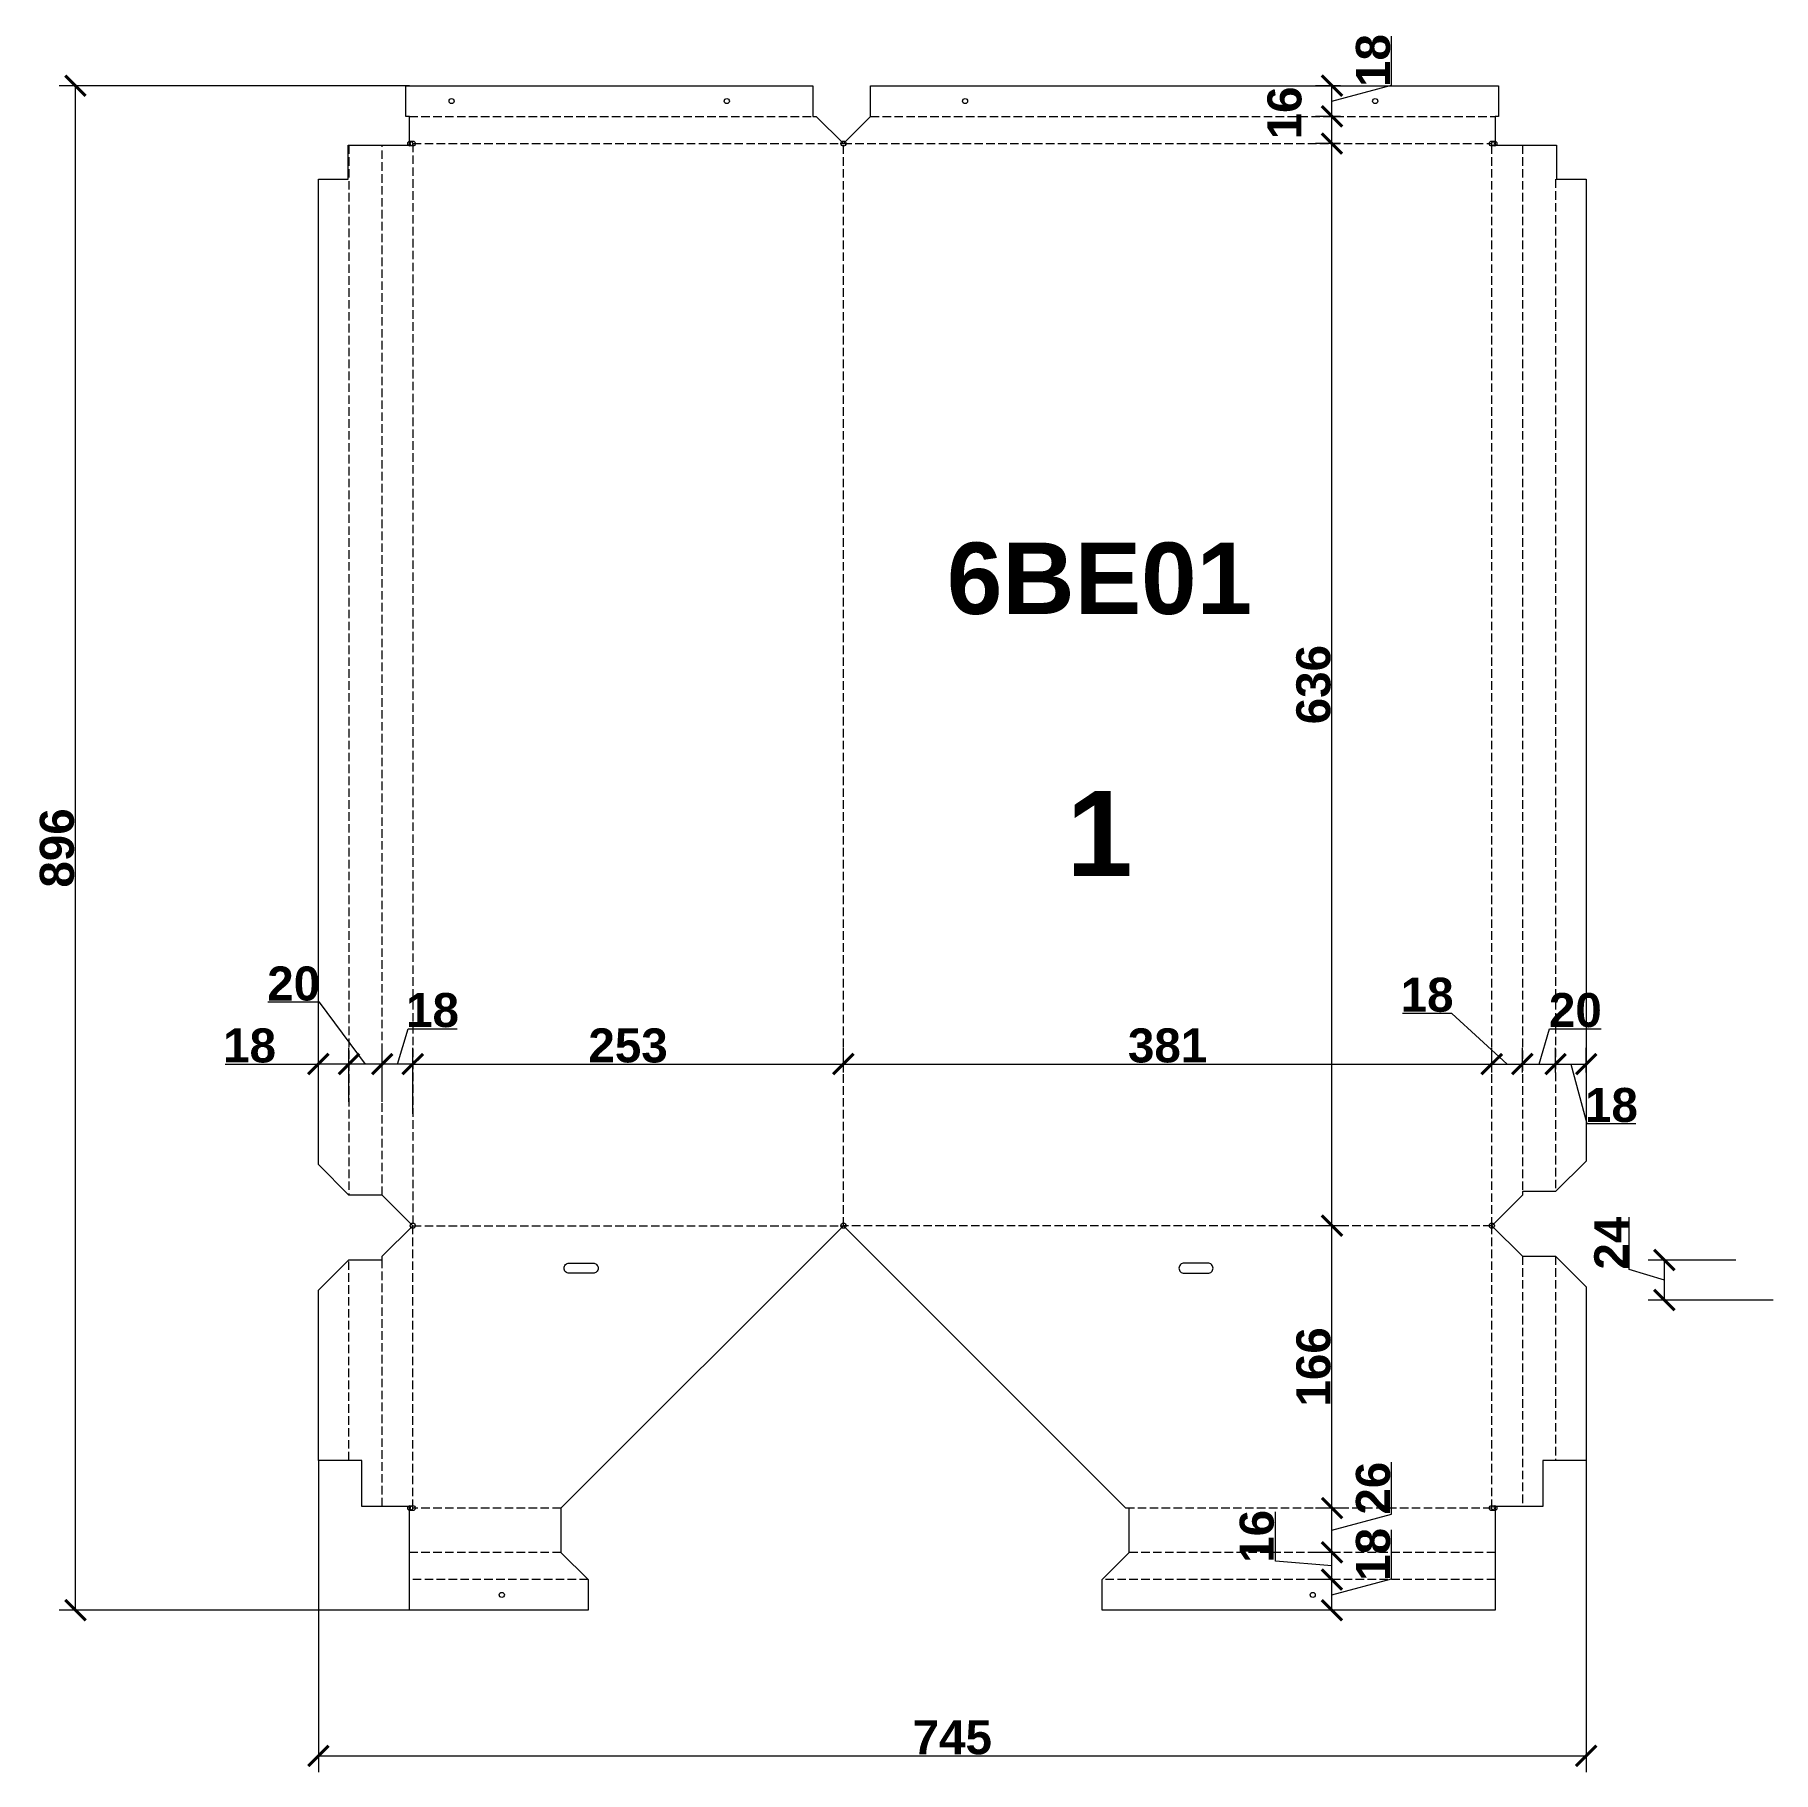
# Model space of a CAD drawing. Header units: millimetres. Extents: x -23420 to -22398, y 64866 to 65887.
import ezdxf
from ezdxf.enums import TextEntityAlignment as Align

# ---------------------------------------------------------------- set-up
doc = ezdxf.new("R2010")
doc.units = ezdxf.units.MM
doc.linetypes.add('CncKadLineStyle_Dot', pattern=[7, 5, -2, 0])
doc.linetypes.add('DASHED', pattern=[7, 5, -2, 0])
doc.layers.get('Defpoints').update_dxf_attribs({"color": 3, "lineweight": 0})
for name, color, linetype in [('KNA - BendingIN', 162, 'Continuous'), ('KNA - BendingOUT', 10, 'Continuous'), ('KNA - Contour', 7, 'Continuous'), ('KNA - Dimensions', 134, 'Continuous'), ('KNA - HorizontalSection', 3, 'Continuous')]:
    doc.layers.add(name, color=color, linetype=linetype)
doc.layers.add('KNA - PanName', color=7, linetype='Continuous', plot=False)
doc.layers.add('KNA - PanQty', color=40, linetype='Continuous', lineweight=5, plot=False)
doc.styles.add('KNA', font='arialbd.ttf', dxfattribs={"height": 20})
doc.styles.add('MtXpl_ISOCPEUR', font='arialbd.ttf')
doc.dimstyles.new('1 к 30', dxfattribs={"dimscale": 25, "dimtxt": 20, "dimasz": 40, "dimexe": 32, "dimexo": 0, "dimgap": 2, "dimtad": 1, "dimdec": 0, "dimzin": 9, "dimtxsty": 'KNA', "dimblk": 'ARCHTICK', "dimcen": 5, "dimadec": 1, "dimazin": 0, "dimtfac": 1, "dimtdec": 0, "dimtmove": 1, "dimatfit": 3, "dimldrblk": 'OBLIQUE', "dimfxl": 1, "dimarcsym": 1})

# ---------------------------------------------------------------- blocks, each defined once
blk = doc.blocks.new('_ArchTick')
at = {"color": 0, "linetype": 'ByBlock', "const_width": 0.15}
blk.add_lwpolyline([(-0.5, -0.5), (0.5, 0.5)], dxfattribs=at)
blk = doc.blocks.new('*D7')
at = {"layer": 'Defpoints', "color": 0, "transparency": 16777216}
for p in [(-23253.1, 65282.4), (-23253.1, 65260.1), (-23235.1, 65260.1)]:
    blk.add_point(p, dxfattribs=at)
at = {"layer": 'KNA - Dimensions', "color": 0, "lineweight": -2, "transparency": 16777216}
for p, q in [((-23253.1, 65260.1), (-23253.1, 65292)), ((-23235.1, 65260.1), (-23235.1, 65292)), ((-23307.9, 65282.4), (-23253.1, 65282.4)), ((-23235.1, 65282.4), (-23253.1, 65282.4))]:
    blk.add_line(p, q, dxfattribs=at)
at = {"layer": 'KNA - Dimensions', "color": 0, "lineweight": -2, "transparency": 16777216, "xscale": 12, "yscale": 12, "zscale": 12, "rotation": 180}
blk.add_blockref('_ArchTick', (-23253.1, 65282.4), dxfattribs=at)
at = {"layer": 'KNA - Dimensions', "color": 0, "lineweight": -2, "transparency": 16777216, "xscale": 12, "yscale": 12, "zscale": 12}
blk.add_blockref('_ArchTick', (-23235.1, 65282.4), dxfattribs=at)
at = {"layer": 'KNA - Dimensions', "color": 0, "transparency": 16777216, "insert": (-23293.5, 65293.2), "char_height": 20, "attachment_point": 5, "style": 'KNA'}
blk.add_mtext('18', dxfattribs=at)
blk = doc.blocks.new('_Oblique')
at = {"color": 0, "linetype": 'ByBlock', "lineweight": -2}
blk.add_line((-0.5, -0.5), (0.5, 0.5), dxfattribs=at)
blk = doc.blocks.new('*D6')
at = {"layer": 'Defpoints', "color": 0, "transparency": 16777216}
for p in [(-23235.1, 65282.4), (-23235.1, 65260.1), (-23215.6, 65260.1)]:
    blk.add_point(p, dxfattribs=at)
at = {"layer": 'KNA - Dimensions', "color": 0, "lineweight": -2, "transparency": 16777216}
for p, q in [((-23252.5, 65318.8), (-23282.7, 65318.8)), ((-23225.3, 65282.4), (-23252.5, 65318.8)), ((-23235.1, 65260.1), (-23235.1, 65292)), ((-23215.6, 65260.1), (-23215.6, 65292)), ((-23215.6, 65282.4), (-23235.1, 65282.4))]:
    blk.add_line(p, q, dxfattribs=at)
at = {"layer": 'KNA - Dimensions', "color": 0, "lineweight": -2, "transparency": 16777216, "xscale": 12, "yscale": 12, "zscale": 12, "rotation": 180}
blk.add_blockref('_ArchTick', (-23235.1, 65282.4), dxfattribs=at)
at = {"layer": 'KNA - Dimensions', "color": 0, "lineweight": -2, "transparency": 16777216, "xscale": 12, "yscale": 12, "zscale": 12}
blk.add_blockref('_ArchTick', (-23215.6, 65282.4), dxfattribs=at)
at = {"layer": 'KNA - Dimensions', "color": 0, "transparency": 16777216, "insert": (-23267.6, 65329.6), "char_height": 20, "attachment_point": 5, "style": 'KNA'}
blk.add_mtext('20', dxfattribs=at)
blk = doc.blocks.new('*D5')
at = {"layer": 'Defpoints', "color": 0, "transparency": 16777216}
for p in [(-23215.6, 65282.4), (-23215.6, 65260.1), (-23197.6, 65260.1)]:
    blk.add_point(p, dxfattribs=at)
at = {"layer": 'KNA - Dimensions', "color": 0, "lineweight": -2, "transparency": 16777216}
for p, q in [((-23206.6, 65282.4), (-23200.4, 65303.1)), ((-23200.4, 65303.1), (-23171.6, 65303.1)), ((-23215.6, 65260.1), (-23215.6, 65292)), ((-23197.6, 65260.1), (-23197.6, 65292)), ((-23197.6, 65282.4), (-23215.6, 65282.4))]:
    blk.add_line(p, q, dxfattribs=at)
at = {"layer": 'KNA - Dimensions', "color": 0, "lineweight": -2, "transparency": 16777216, "xscale": 12, "yscale": 12, "zscale": 12, "rotation": 180}
blk.add_blockref('_ArchTick', (-23215.6, 65282.4), dxfattribs=at)
at = {"layer": 'KNA - Dimensions', "color": 0, "lineweight": -2, "transparency": 16777216, "xscale": 12, "yscale": 12, "zscale": 12}
blk.add_blockref('_ArchTick', (-23197.6, 65282.4), dxfattribs=at)
at = {"layer": 'KNA - Dimensions', "color": 0, "transparency": 16777216, "insert": (-23186, 65314), "char_height": 20, "attachment_point": 5, "style": 'KNA'}
blk.add_mtext('18', dxfattribs=at)
blk = doc.blocks.new('*D4')
at = {"layer": 'Defpoints', "color": 0, "transparency": 16777216}
for p in [(-23253.1, 65049.4), (-22508.1, 65049.4), (-22508.1, 64875.8)]:
    blk.add_point(p, dxfattribs=at)
at = {"layer": 'KNA - Dimensions', "color": 0, "lineweight": -2, "transparency": 16777216}
for p, q in [((-23253.1, 65049.4), (-23253.1, 64866.2)), ((-22508.1, 65049.4), (-22508.1, 64866.2)), ((-23253.1, 64875.8), (-22508.1, 64875.8))]:
    blk.add_line(p, q, dxfattribs=at)
at = {"layer": 'KNA - Dimensions', "color": 0, "lineweight": -2, "transparency": 16777216, "xscale": 12, "yscale": 12, "zscale": 12, "rotation": 180}
blk.add_blockref('_ArchTick', (-23253.1, 64875.8), dxfattribs=at)
at = {"layer": 'KNA - Dimensions', "color": 0, "lineweight": -2, "transparency": 16777216, "xscale": 12, "yscale": 12, "zscale": 12}
blk.add_blockref('_ArchTick', (-22508.1, 64875.8), dxfattribs=at)
at = {"layer": 'KNA - Dimensions', "color": 0, "transparency": 16777216, "insert": (-22880.6, 64886.6), "char_height": 20, "attachment_point": 5, "style": 'KNA'}
blk.add_mtext('745', dxfattribs=at)
blk = doc.blocks.new('*D3')
at = {"layer": 'Defpoints', "color": 0, "transparency": 16777216}
for p in [(-23395.8, 65857.4), (-23199.6, 65857.4), (-23199.6, 64961.4)]:
    blk.add_point(p, dxfattribs=at)
at = {"layer": 'KNA - Dimensions', "color": 0, "lineweight": -2, "transparency": 16777216}
for p, q in [((-23199.6, 65857.4), (-23405.4, 65857.4)), ((-23395.8, 64961.4), (-23395.8, 65857.4)), ((-23199.6, 64961.4), (-23405.4, 64961.4))]:
    blk.add_line(p, q, dxfattribs=at)
at = {"layer": 'KNA - Dimensions', "color": 0, "lineweight": -2, "transparency": 16777216, "xscale": 12, "yscale": 12, "zscale": 12}
for p, rotation in [((-23395.8, 65857.4), 90), ((-23395.8, 64961.4), 270)]:
    blk.add_blockref('_ArchTick', p, dxfattribs=dict(at, rotation=rotation))
at = {"layer": 'KNA - Dimensions', "color": 0, "transparency": 16777216, "insert": (-23406.6, 65409.4), "char_height": 20, "attachment_point": 5, "rotation": 90, "style": 'KNA'}
blk.add_mtext('896', dxfattribs=at)
blk = doc.blocks.new('*D2')
at = {"layer": 'Defpoints', "color": 0, "transparency": 16777216}
for p in [(-22462.2, 65167.2), (-22420.2, 65167.2), (-22398.2, 65143.7)]:
    blk.add_point(p, dxfattribs=at)
at = {"layer": 'KNA - HorizontalSection', "color": 0, "lineweight": -2, "transparency": 16777216}
for p, q in [((-22482.8, 65161.6), (-22482.8, 65192.5)), ((-22462.2, 65155.4), (-22482.8, 65161.6)), ((-22420.2, 65167.2), (-22471.8, 65167.2)), ((-22462.2, 65143.7), (-22462.2, 65167.2)), ((-22398.2, 65143.7), (-22471.8, 65143.7))]:
    blk.add_line(p, q, dxfattribs=at)
at = {"layer": 'KNA - HorizontalSection', "color": 0, "lineweight": -2, "transparency": 16777216, "xscale": 12, "yscale": 12, "zscale": 12}
for p, rotation in [((-22462.2, 65167.2), 90), ((-22462.2, 65143.7), 270)]:
    blk.add_blockref('_ArchTick', p, dxfattribs=dict(at, rotation=rotation))
at = {"layer": 'KNA - HorizontalSection', "color": 0, "transparency": 16777216, "insert": (-22493.4, 65177.1), "char_height": 20, "attachment_point": 5, "rotation": 90, "style": 'KNA'}
blk.add_mtext('24', dxfattribs=at)
blk = doc.blocks.new('*D19')
at = {"layer": 'Defpoints', "color": 0, "transparency": 16777216}
for p in [(-22657.5, 65857.4), (-22652.5, 65857.4), (-22652.5, 65839.4)]:
    blk.add_point(p, dxfattribs=at)
at = {"layer": 'KNA - Dimensions', "color": 0, "lineweight": -2, "transparency": 16777216}
for p, q in [((-22622.5, 65857.8), (-22622.5, 65886.6)), ((-22652.5, 65857.4), (-22667.1, 65857.4)), ((-22657.5, 65848.4), (-22622.5, 65857.8)), ((-22657.5, 65839.4), (-22657.5, 65857.4)), ((-22652.5, 65839.4), (-22667.1, 65839.4))]:
    blk.add_line(p, q, dxfattribs=at)
at = {"layer": 'KNA - Dimensions', "color": 0, "lineweight": -2, "transparency": 16777216, "xscale": 12, "yscale": 12, "zscale": 12}
for p, rotation in [((-22657.5, 65857.4), 90), ((-22657.5, 65839.4), 270)]:
    blk.add_blockref('_ArchTick', p, dxfattribs=dict(at, rotation=rotation))
at = {"layer": 'KNA - Dimensions', "color": 0, "transparency": 16777216, "insert": (-22633.3, 65872.2), "char_height": 20, "attachment_point": 5, "rotation": 90, "style": 'KNA'}
blk.add_mtext('18', dxfattribs=at)
blk = doc.blocks.new('*D18')
at = {"layer": 'Defpoints', "color": 0, "transparency": 16777216}
for p in [(-22657.5, 65839.4), (-22652.5, 65839.4), (-22652.5, 65823.4)]:
    blk.add_point(p, dxfattribs=at)
at = {"layer": 'KNA - Dimensions', "color": 0, "lineweight": -2, "transparency": 16777216}
for p, q in [((-22652.5, 65839.4), (-22667.1, 65839.4)), ((-22657.5, 65823.4), (-22657.5, 65839.4)), ((-22652.5, 65823.4), (-22667.1, 65823.4))]:
    blk.add_line(p, q, dxfattribs=at)
at = {"layer": 'KNA - Dimensions', "color": 0, "lineweight": -2, "transparency": 16777216, "xscale": 12, "yscale": 12, "zscale": 12}
for p, rotation in [((-22657.5, 65839.4), 90), ((-22657.5, 65823.4), 270)]:
    blk.add_blockref('_ArchTick', p, dxfattribs=dict(at, rotation=rotation))
at = {"layer": 'KNA - Dimensions', "color": 0, "transparency": 16777216, "insert": (-22685.3, 65841.4), "char_height": 20, "attachment_point": 5, "rotation": 90, "style": 'KNA'}
blk.add_mtext('16', dxfattribs=at)
blk = doc.blocks.new('*D17')
at = {"layer": 'Defpoints', "color": 0, "transparency": 16777216}
for p in [(-22657.5, 65823.4), (-22652.5, 65823.4), (-22652.5, 65187.4)]:
    blk.add_point(p, dxfattribs=at)
at = {"layer": 'KNA - Dimensions', "color": 0, "lineweight": -2, "transparency": 16777216}
for p, q in [((-22652.5, 65823.4), (-22667.1, 65823.4)), ((-22657.5, 65187.4), (-22657.5, 65823.4)), ((-22652.5, 65187.4), (-22667.1, 65187.4))]:
    blk.add_line(p, q, dxfattribs=at)
at = {"layer": 'KNA - Dimensions', "color": 0, "lineweight": -2, "transparency": 16777216, "xscale": 12, "yscale": 12, "zscale": 12}
for p, rotation in [((-22657.5, 65823.4), 90), ((-22657.5, 65187.4), 270)]:
    blk.add_blockref('_ArchTick', p, dxfattribs=dict(at, rotation=rotation))
at = {"layer": 'KNA - Dimensions', "color": 0, "transparency": 16777216, "insert": (-22668.3, 65505.4), "char_height": 20, "attachment_point": 5, "rotation": 90, "style": 'KNA'}
blk.add_mtext('636', dxfattribs=at)
blk = doc.blocks.new('*D16')
at = {"layer": 'Defpoints', "color": 0, "transparency": 16777216}
for p in [(-22657.5, 65187.4), (-22652.5, 65187.4), (-22652.5, 65021.4)]:
    blk.add_point(p, dxfattribs=at)
at = {"layer": 'KNA - Dimensions', "color": 0, "lineweight": -2, "transparency": 16777216}
for p, q in [((-22652.5, 65187.4), (-22667.1, 65187.4)), ((-22657.5, 65021.4), (-22657.5, 65187.4)), ((-22652.5, 65021.4), (-22667.1, 65021.4))]:
    blk.add_line(p, q, dxfattribs=at)
at = {"layer": 'KNA - Dimensions', "color": 0, "lineweight": -2, "transparency": 16777216, "xscale": 12, "yscale": 12, "zscale": 12}
for p, rotation in [((-22657.5, 65187.4), 90), ((-22657.5, 65021.4), 270)]:
    blk.add_blockref('_ArchTick', p, dxfattribs=dict(at, rotation=rotation))
at = {"layer": 'KNA - Dimensions', "color": 0, "transparency": 16777216, "insert": (-22668.3, 65104.4), "char_height": 20, "attachment_point": 5, "rotation": 90, "style": 'KNA'}
blk.add_mtext('166', dxfattribs=at)
blk = doc.blocks.new('*D15')
at = {"layer": 'Defpoints', "color": 0, "transparency": 16777216}
for p in [(-22657.5, 65021.4), (-22652.5, 65021.4), (-22652.5, 64995.4)]:
    blk.add_point(p, dxfattribs=at)
at = {"layer": 'KNA - Dimensions', "color": 0, "lineweight": -2, "transparency": 16777216}
for p, q in [((-22622.5, 65017.8), (-22622.5, 65048.4)), ((-22652.5, 65021.4), (-22667.1, 65021.4)), ((-22657.5, 64995.4), (-22657.5, 65021.4)), ((-22657.5, 65008.4), (-22622.5, 65017.8)), ((-22652.5, 64995.4), (-22667.1, 64995.4))]:
    blk.add_line(p, q, dxfattribs=at)
at = {"layer": 'KNA - Dimensions', "color": 0, "lineweight": -2, "transparency": 16777216, "xscale": 12, "yscale": 12, "zscale": 12}
for p, rotation in [((-22657.5, 65021.4), 90), ((-22657.5, 64995.4), 270)]:
    blk.add_blockref('_ArchTick', p, dxfattribs=dict(at, rotation=rotation))
at = {"layer": 'KNA - Dimensions', "color": 0, "transparency": 16777216, "insert": (-22633.3, 65033.1), "char_height": 20, "attachment_point": 5, "rotation": 90, "style": 'KNA'}
blk.add_mtext('26', dxfattribs=at)
blk = doc.blocks.new('*D14')
at = {"layer": 'Defpoints', "color": 0, "transparency": 16777216}
for p in [(-22657.5, 64995.4), (-22652.5, 64995.4), (-22652.5, 64979.4)]:
    blk.add_point(p, dxfattribs=at)
at = {"layer": 'KNA - Dimensions', "color": 0, "lineweight": -2, "transparency": 16777216}
for p, q in [((-22690.7, 64990.3), (-22690.7, 65019.3)), ((-22657.5, 64987.4), (-22690.7, 64990.3)), ((-22652.5, 64995.4), (-22667.1, 64995.4)), ((-22657.5, 64979.4), (-22657.5, 64995.4)), ((-22652.5, 64979.4), (-22667.1, 64979.4))]:
    blk.add_line(p, q, dxfattribs=at)
at = {"layer": 'KNA - Dimensions', "color": 0, "lineweight": -2, "transparency": 16777216, "xscale": 12, "yscale": 12, "zscale": 12}
for p, rotation in [((-22657.5, 64995.4), 90), ((-22657.5, 64979.4), 270)]:
    blk.add_blockref('_ArchTick', p, dxfattribs=dict(at, rotation=rotation))
at = {"layer": 'KNA - Dimensions', "color": 0, "transparency": 16777216, "insert": (-22701.6, 65004.8), "char_height": 20, "attachment_point": 5, "rotation": 90, "style": 'KNA'}
blk.add_mtext('16', dxfattribs=at)
blk = doc.blocks.new('*D13')
at = {"layer": 'Defpoints', "color": 0, "transparency": 16777216}
for p in [(-22657.5, 64979.4), (-22652.5, 64979.4), (-22652.5, 64961.4)]:
    blk.add_point(p, dxfattribs=at)
at = {"layer": 'KNA - Dimensions', "color": 0, "lineweight": -2, "transparency": 16777216}
for p, q in [((-22622.5, 64979.8), (-22622.5, 65008.6)), ((-22652.5, 64979.4), (-22667.1, 64979.4)), ((-22657.5, 64970.4), (-22622.5, 64979.8)), ((-22657.5, 64961.4), (-22657.5, 64979.4)), ((-22652.5, 64961.4), (-22667.1, 64961.4))]:
    blk.add_line(p, q, dxfattribs=at)
at = {"layer": 'KNA - Dimensions', "color": 0, "lineweight": -2, "transparency": 16777216, "xscale": 12, "yscale": 12, "zscale": 12}
for p, rotation in [((-22657.5, 64979.4), 90), ((-22657.5, 64961.4), 270)]:
    blk.add_blockref('_ArchTick', p, dxfattribs=dict(at, rotation=rotation))
at = {"layer": 'KNA - Dimensions', "color": 0, "transparency": 16777216, "insert": (-22633.3, 64994.2), "char_height": 20, "attachment_point": 5, "rotation": 90, "style": 'KNA'}
blk.add_mtext('18', dxfattribs=at)
blk = doc.blocks.new('*D12')
at = {"layer": 'Defpoints', "color": 0, "transparency": 16777216}
for p in [(-22526.1, 65277.4), (-22508.1, 65282.4), (-22508.1, 65277.4)]:
    blk.add_point(p, dxfattribs=at)
at = {"layer": 'KNA - Dimensions', "color": 0, "lineweight": -2, "transparency": 16777216}
for p, q in [((-22526.1, 65277.4), (-22526.1, 65292)), ((-22508.1, 65277.4), (-22508.1, 65292)), ((-22526.1, 65282.4), (-22508.1, 65282.4)), ((-22517.1, 65282.4), (-22507.7, 65247.4)), ((-22507.7, 65247.4), (-22478.9, 65247.4))]:
    blk.add_line(p, q, dxfattribs=at)
at = {"layer": 'KNA - Dimensions', "color": 0, "lineweight": -2, "transparency": 16777216, "xscale": 12, "yscale": 12, "zscale": 12, "rotation": 180}
blk.add_blockref('_ArchTick', (-22526.1, 65282.4), dxfattribs=at)
at = {"layer": 'KNA - Dimensions', "color": 0, "lineweight": -2, "transparency": 16777216, "xscale": 12, "yscale": 12, "zscale": 12}
blk.add_blockref('_ArchTick', (-22508.1, 65282.4), dxfattribs=at)
at = {"layer": 'KNA - Dimensions', "color": 0, "transparency": 16777216, "insert": (-22493.3, 65258.2), "char_height": 20, "attachment_point": 5, "style": 'KNA'}
blk.add_mtext('18', dxfattribs=at)
blk = doc.blocks.new('*D11')
at = {"layer": 'Defpoints', "color": 0, "transparency": 16777216}
for p in [(-22545.6, 65277.4), (-22526.1, 65282.4), (-22526.1, 65277.4)]:
    blk.add_point(p, dxfattribs=at)
at = {"layer": 'KNA - Dimensions', "color": 0, "lineweight": -2, "transparency": 16777216}
for p, q in [((-22535.8, 65282.4), (-22529.6, 65303.1)), ((-22529.6, 65303.1), (-22499.4, 65303.1)), ((-22545.6, 65277.4), (-22545.6, 65292)), ((-22526.1, 65277.4), (-22526.1, 65292)), ((-22545.6, 65282.4), (-22526.1, 65282.4))]:
    blk.add_line(p, q, dxfattribs=at)
at = {"layer": 'KNA - Dimensions', "color": 0, "lineweight": -2, "transparency": 16777216, "xscale": 12, "yscale": 12, "zscale": 12, "rotation": 180}
blk.add_blockref('_ArchTick', (-22545.6, 65282.4), dxfattribs=at)
at = {"layer": 'KNA - Dimensions', "color": 0, "lineweight": -2, "transparency": 16777216, "xscale": 12, "yscale": 12, "zscale": 12}
blk.add_blockref('_ArchTick', (-22526.1, 65282.4), dxfattribs=at)
at = {"layer": 'KNA - Dimensions', "color": 0, "transparency": 16777216, "insert": (-22514.5, 65314), "char_height": 20, "attachment_point": 5, "style": 'KNA'}
blk.add_mtext('20', dxfattribs=at)
blk = doc.blocks.new('*D10')
at = {"layer": 'Defpoints', "color": 0, "transparency": 16777216}
for p in [(-22563.6, 65277.4), (-22545.6, 65282.4), (-22545.6, 65277.4)]:
    blk.add_point(p, dxfattribs=at)
at = {"layer": 'KNA - Dimensions', "color": 0, "lineweight": -2, "transparency": 16777216}
for p, q in [((-22587.1, 65312.2), (-22616, 65312.2)), ((-22554.6, 65282.4), (-22587.1, 65312.2)), ((-22563.6, 65277.4), (-22563.6, 65292)), ((-22545.6, 65277.4), (-22545.6, 65292)), ((-22563.6, 65282.4), (-22545.6, 65282.4))]:
    blk.add_line(p, q, dxfattribs=at)
at = {"layer": 'KNA - Dimensions', "color": 0, "lineweight": -2, "transparency": 16777216, "xscale": 12, "yscale": 12, "zscale": 12, "rotation": 180}
blk.add_blockref('_ArchTick', (-22563.6, 65282.4), dxfattribs=at)
at = {"layer": 'KNA - Dimensions', "color": 0, "lineweight": -2, "transparency": 16777216, "xscale": 12, "yscale": 12, "zscale": 12}
blk.add_blockref('_ArchTick', (-22545.6, 65282.4), dxfattribs=at)
at = {"layer": 'KNA - Dimensions', "color": 0, "transparency": 16777216, "insert": (-22601.6, 65323), "char_height": 20, "attachment_point": 5, "style": 'KNA'}
blk.add_mtext('18', dxfattribs=at)
blk = doc.blocks.new('*D9')
at = {"layer": 'Defpoints', "color": 0, "transparency": 16777216}
for p in [(-22944.6, 65277.4), (-22563.6, 65282.4), (-22563.6, 65277.4)]:
    blk.add_point(p, dxfattribs=at)
at = {"layer": 'KNA - Dimensions', "color": 0, "lineweight": -2, "transparency": 16777216}
for p, q in [((-22944.6, 65277.4), (-22944.6, 65292)), ((-22563.6, 65277.4), (-22563.6, 65292)), ((-22944.6, 65282.4), (-22563.6, 65282.4))]:
    blk.add_line(p, q, dxfattribs=at)
at = {"layer": 'KNA - Dimensions', "color": 0, "lineweight": -2, "transparency": 16777216, "xscale": 12, "yscale": 12, "zscale": 12, "rotation": 180}
blk.add_blockref('_ArchTick', (-22944.6, 65282.4), dxfattribs=at)
at = {"layer": 'KNA - Dimensions', "color": 0, "lineweight": -2, "transparency": 16777216, "xscale": 12, "yscale": 12, "zscale": 12}
blk.add_blockref('_ArchTick', (-22563.6, 65282.4), dxfattribs=at)
at = {"layer": 'KNA - Dimensions', "color": 0, "transparency": 16777216, "insert": (-22754.1, 65293.2), "char_height": 20, "attachment_point": 5, "style": 'KNA'}
blk.add_mtext('381', dxfattribs=at)
blk = doc.blocks.new('*D8')
at = {"layer": 'Defpoints', "color": 0, "transparency": 16777216}
for p in [(-22944.6, 65282.4), (-22944.6, 65277.4), (-23197.6, 65253.2)]:
    blk.add_point(p, dxfattribs=at)
at = {"layer": 'KNA - Dimensions', "color": 0, "lineweight": -2, "transparency": 16777216}
for p, q in [((-23197.6, 65253.2), (-23197.6, 65292)), ((-22944.6, 65277.4), (-22944.6, 65292)), ((-23197.6, 65282.4), (-22944.6, 65282.4))]:
    blk.add_line(p, q, dxfattribs=at)
at = {"layer": 'KNA - Dimensions', "color": 0, "lineweight": -2, "transparency": 16777216, "xscale": 12, "yscale": 12, "zscale": 12, "rotation": 180}
blk.add_blockref('_ArchTick', (-23197.6, 65282.4), dxfattribs=at)
at = {"layer": 'KNA - Dimensions', "color": 0, "lineweight": -2, "transparency": 16777216, "xscale": 12, "yscale": 12, "zscale": 12}
blk.add_blockref('_ArchTick', (-22944.6, 65282.4), dxfattribs=at)
at = {"layer": 'KNA - Dimensions', "color": 0, "transparency": 16777216, "insert": (-23071.1, 65293.2), "char_height": 20, "attachment_point": 5, "style": 'KNA'}
blk.add_mtext('253', dxfattribs=at)

msp = doc.modelspace()

# ---------------------------------------------------------------- linework, layer by layer
at = {"layer": 'KNA - BendingIN', "linetype": 'DASHED'}
for p, q in [((-23235.1, 65822.4), (-23235.1, 65205.4)), ((-23197.6, 65823.4), (-22944.6, 65823.4)), ((-23197.6, 65823.4), (-23197.6, 65187.4)), ((-22944.6, 65823.4), (-22563.6, 65823.4)), ((-22944.6, 65187.4), (-22944.6, 65823.4)), ((-22563.6, 65187.4), (-22563.6, 65823.4)), ((-22526.1, 65802.4), (-22526.1, 65207.4)), ((-23197.6, 65021.4), (-23197.6, 65187.4)), ((-23197.6, 65187.4), (-22944.6, 65187.4)), ((-22563.6, 65187.4), (-22944.6, 65187.4)), ((-22563.6, 65021.4), (-22563.6, 65187.4)), ((-23235.1, 65049.4), (-23235.1, 65167.4)), ((-22526.1, 65169.4), (-22526.1, 65049.4)), ((-23110.6, 65021.4), (-23197.6, 65021.4)), ((-22563.6, 65021.4), (-22778.6, 65021.4)), ((-23110.6, 64995.4), (-23199.6, 64995.4)), ((-22561.6, 64995.4), (-22776.6, 64995.4))]:
    msp.add_line(p, q, dxfattribs=at)
at = {"layer": 'KNA - BendingOUT', "linetype": 'CncKadLineStyle_Dot'}
for p, q in [((-23199.6, 65839.4), (-22962.6, 65839.4)), ((-22928.6, 65839.4), (-22561.6, 65839.4)), ((-23215.6, 65205.4), (-23215.6, 65822.4)), ((-22545.6, 65822.4), (-22545.6, 65207.4)), ((-23215.6, 65022.4), (-23215.6, 65167.4)), ((-22545.6, 65169.4), (-22545.6, 65022.4))]:
    msp.add_line(p, q, dxfattribs=at)
at = {"layer": 'KNA - BendingOUT', "linetype": 'DASHED'}
for p, q in [((-23094.6, 64979.4), (-23199.6, 64979.4)), ((-22561.6, 64979.4), (-22792.6, 64979.4))]:
    msp.add_line(p, q, dxfattribs=at)
at = {"layer": 'KNA - Contour'}
msp.add_lwpolyline([(-22944.6, 65187.4), (-23110.6, 65021.4), (-23110.6, 64995.4), (-23094.6, 64979.4), (-23094.6, 64961.4), (-23199.6, 64961.4), (-23199.6, 65022.4), (-23227.6, 65022.4), (-23227.6, 65049.4), (-23253.1, 65049.4), (-23253.1, 65149.4), (-23235.1, 65167.4), (-23215.6, 65167.4), (-23215.6, 65169.4), (-23197.6, 65187.4), (-23215.6, 65205.4), (-23235.1, 65205.4), (-23253.1, 65223.4), (-23253.1, 65802.4), (-23235.6, 65802.4), (-23235.6, 65822.4), (-23199.6, 65822.4), (-23199.6, 65839.4), (-23201.6, 65839.4), (-23201.6, 65857.4), (-22962.6, 65857.4), (-22962.6, 65839.4), (-22960.6, 65839.4), (-22944.6, 65823.4), (-22928.6, 65839.4), (-22928.6, 65857.4), (-22559.6, 65857.4), (-22559.6, 65839.4), (-22561.6, 65839.4), (-22561.6, 65822.4), (-22525.6, 65822.4), (-22525.6, 65802.4), (-22508.1, 65802.4), (-22508.1, 65225.4), (-22526.1, 65207.4), (-22545.6, 65207.4), (-22545.6, 65205.4), (-22563.6, 65187.4), (-22545.6, 65169.4), (-22526.1, 65169.4), (-22508.1, 65151.4), (-22508.1, 65049.4), (-22533.6, 65049.4), (-22533.6, 65022.4), (-22561.6, 65022.4), (-22561.6, 64961.4), (-22792.6, 64961.4), (-22792.6, 64979.4), (-22776.6, 64995.4), (-22776.6, 65021.4), (-22778.6, 65021.4)], close=True, dxfattribs=at)
for points in [[(-23105.7, 65165.4), (-23091.7, 65165.4, -0.414214), (-23088.7, 65162.4, -0.414214), (-23091.7, 65159.4), (-23105.7, 65159.4, -0.414214), (-23108.7, 65162.4, -0.414214)], [(-22730.4, 65165.4), (-22744.4, 65165.4, 0.414214), (-22747.4, 65162.4, 0.414214), (-22744.4, 65159.4), (-22730.4, 65159.4, 0.414214), (-22727.4, 65162.4, 0.414214)]]:
    msp.add_lwpolyline(points, format="xyb", close=True, dxfattribs=at)
for centre in [(-23174.8, 65848.4), (-23013.1, 65848.4), (-22873.1, 65848.4), (-22632.1, 65848.4), (-23199.1, 65823.4), (-23197.6, 65823.4), (-22944.6, 65823.4), (-22944.6, 65823.4), (-22563.6, 65823.4), (-22562.1, 65823.4), (-23197.6, 65187.4), (-22944.6, 65187.4), (-22563.6, 65187.4), (-23199.1, 65021.4), (-23197.6, 65021.4), (-22563.6, 65021.4), (-22562.1, 65021.4), (-23145.3, 64970.4), (-22668.8, 64970.4)]:
    msp.add_circle(centre, 1.5, dxfattribs=at)

# ---------------------------------------------------------------- texts
at = {"layer": 'KNA - PanName', "color": 84, "style": 'MtXpl_ISOCPEUR'}
msp.add_text('6BE01', height=42, dxfattribs=at).set_placement((-22794.1, 65567.9), align=Align.MIDDLE_CENTER)
at = {"layer": 'KNA - PanQty', "style": 'MtXpl_ISOCPEUR'}
msp.add_text('1', height=50, dxfattribs=at).set_placement((-22794.1, 65417.9), align=Align.MIDDLE_CENTER)

# ---------------------------------------------------------------- dimensions: what is measured, and where the dimension line sits
at = {"layer": 'KNA - Dimensions'}
for base, p1, p2, override, picture, middle in [((-22657.5, 65857.4), (-22652.5, 65839.4), (-22652.5, 65857.4), {"dimscale": 0.3, "dimdec": 0, "dimtxsty": 'KNA', "dimadec": 1}, '*D19', (-22622.5, 65858.4)), ((-22657.5, 65839.4), (-22652.5, 65823.4), (-22652.5, 65839.4), {"dimscale": 0.3, "dimdec": 0, "dimtxsty": 'KNA', "dimadec": 1}, '*D18', (-22674.5, 65841.4)), ((-22657.5, 65021.4), (-22652.5, 64995.4), (-22652.5, 65021.4), {"dimscale": 0.3, "dimdec": 0, "dimtxsty": 'KNA', "dimadec": 1}, '*D15', (-22622.5, 65018.4)), ((-22657.5, 64995.4), (-22652.5, 64979.4), (-22652.5, 64995.4), {"dimscale": 0.3}, '*D14', (-22690.7, 64990.9)), ((-22657.5, 64979.4), (-22652.5, 64961.4), (-22652.5, 64979.4), {"dimscale": 0.3, "dimdec": 0, "dimtxsty": 'KNA', "dimadec": 1}, '*D13', (-22622.5, 64980.4))]:
    dim = msp.add_linear_dim(base=base, p1=p1, p2=p2, angle=90, dimstyle='1 к 30', override=override, dxfattribs=at)
    dim.commit()
    dim.dimension.update_dxf_attribs({"geometry": picture, "text_midpoint": middle, "dimtype": 128})
for base, p1, p2, override, picture, middle in [((-23395.8, 65857.4), (-23199.6, 64961.4), (-23199.6, 65857.4), {"dimscale": 0.3}, '*D3', (-23406.6, 65409.4)), ((-22657.5, 65823.4), (-22652.5, 65187.4), (-22652.5, 65823.4), {"dimscale": 0.3, "dimdec": 0, "dimtxsty": 'KNA', "dimadec": 1}, '*D17', (-22668.3, 65505.4)), ((-22657.5, 65187.4), (-22652.5, 65021.4), (-22652.5, 65187.4), {"dimscale": 0.3, "dimdec": 0, "dimtxsty": 'KNA', "dimadec": 1}, '*D16', (-22668.3, 65104.4))]:
    dim = msp.add_linear_dim(base=base, p1=p1, p2=p2, angle=90, dimstyle='1 к 30', override=override, dxfattribs=at)
    dim.commit()
    dim.dimension.update_dxf_attribs({"geometry": picture, "text_midpoint": middle})
for base, p1, p2, override, picture, middle in [((-23235.0917484, 65282.4288305), (-23215.5917484, 65260.0907565), (-23235.0917484, 65260.0907565), {"dimscale": 0.3}, '*D6', (-23253.092121, 65318.7806541)), ((-22545.6, 65282.4), (-22563.6, 65277.4), (-22545.6, 65277.4), {"dimscale": 0.3}, '*D10', (-22587.7, 65312.2)), ((-23253.1, 65282.4), (-23235.1, 65260.1), (-23253.1, 65260.1), {"dimscale": 0.3}, '*D7', (-23293.5, 65298)), ((-22508.1, 65282.4), (-22526.1, 65277.4), (-22508.1, 65277.4), {"dimscale": 0.3, "dimdec": 0, "dimtxsty": 'KNA', "dimadec": 1}, '*D12', (-22507.1, 65247.4))]:
    dim = msp.add_linear_dim(base=base, p1=p1, p2=p2, dimstyle='1 к 30', override=override, dxfattribs=at)
    dim.commit()
    dim.dimension.update_dxf_attribs({"geometry": picture, "text_midpoint": middle, "dimtype": 128})
for base, p1, p2, override, picture, middle in [((-23215.6, 65282.4), (-23197.6, 65260.1), (-23215.6, 65260.1), {"dimscale": 0.3}, '*D5', (-23199.8, 65314)), ((-22526.093254, 65282.4276563), (-22545.593254, 65277.4276563), (-22526.093254, 65277.4276563), {"dimscale": 0.3, "dimdec": 0, "dimtxsty": 'KNA', "dimadec": 1}, '*D11', (-22529.029816, 65313.9505758)), ((-22944.6, 65282.4), (-23197.6, 65253.2), (-22944.6, 65277.4), {"dimscale": 0.3}, '*D8', (-23071.1, 65293.2)), ((-22563.6, 65282.4), (-22944.6, 65277.4), (-22563.6, 65277.4), {"dimscale": 0.3, "dimdec": 0, "dimtxsty": 'KNA', "dimadec": 1}, '*D9', (-22754.1, 65293.2)), ((-22508.1, 64875.8), (-23253.1, 65049.4), (-22508.1, 65049.4), {"dimscale": 0.3}, '*D4', (-22880.6, 64886.6))]:
    dim = msp.add_linear_dim(base=base, p1=p1, p2=p2, dimstyle='1 к 30', override=override, dxfattribs=at)
    dim.commit()
    dim.dimension.update_dxf_attribs({"geometry": picture, "text_midpoint": middle})
at = {"layer": 'KNA - HorizontalSection', "color": 3}
dim = msp.add_linear_dim(base=(-22462.2297987, 65167.1945732), p1=(-22398.2297987, 65143.6945732), p2=(-22420.2297987, 65167.1945732), angle=90, dimstyle='1 к 30', override={"dimscale": 0.3, "dimtxsty": 'KNA'}, dxfattribs=at)
dim.commit()
dim.dimension.update_dxf_attribs({"geometry": '*D2', "text_midpoint": (-22493.4116541, 65162.2068515)})

doc.saveas('drawing.dxf')
